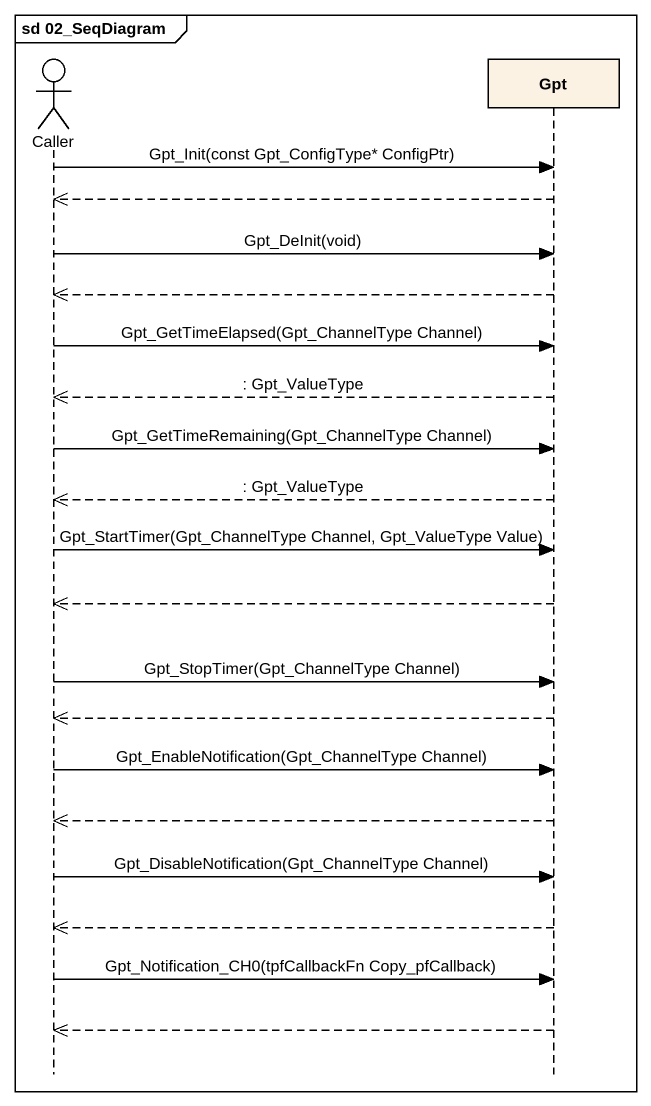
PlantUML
@startuml
mainframe sd 02_SeqDiagram
hide footbox
actor Caller
participant Gpt

Caller -> Gpt : Gpt_Init(const Gpt_ConfigType* ConfigPtr)
Gpt -->> Caller
Caller -> Gpt : Gpt_DeInit(void)
Gpt -->> Caller
Caller -> Gpt : Gpt_GetTimeElapsed(Gpt_ChannelType Channel)
Gpt -->> Caller : : Gpt_ValueType
Caller -> Gpt : Gpt_GetTimeRemaining(Gpt_ChannelType Channel)
Gpt -->> Caller : : Gpt_ValueType
Caller -> Gpt : Gpt_StartTimer(Gpt_ChannelType Channel, Gpt_ValueType Value)
Gpt -->> Caller
Caller -> Gpt : Gpt_StopTimer(Gpt_ChannelType Channel)
Gpt -->> Caller
Caller -> Gpt : Gpt_EnableNotification(Gpt_ChannelType Channel)
Gpt -->> Caller
Caller -> Gpt : Gpt_DisableNotification(Gpt_ChannelType Channel)
Gpt -->> Caller
Caller -> Gpt : Gpt_Notification_CH0(tpfCallbackFn Copy_pfCallback)
Gpt -->> Caller
@enduml
